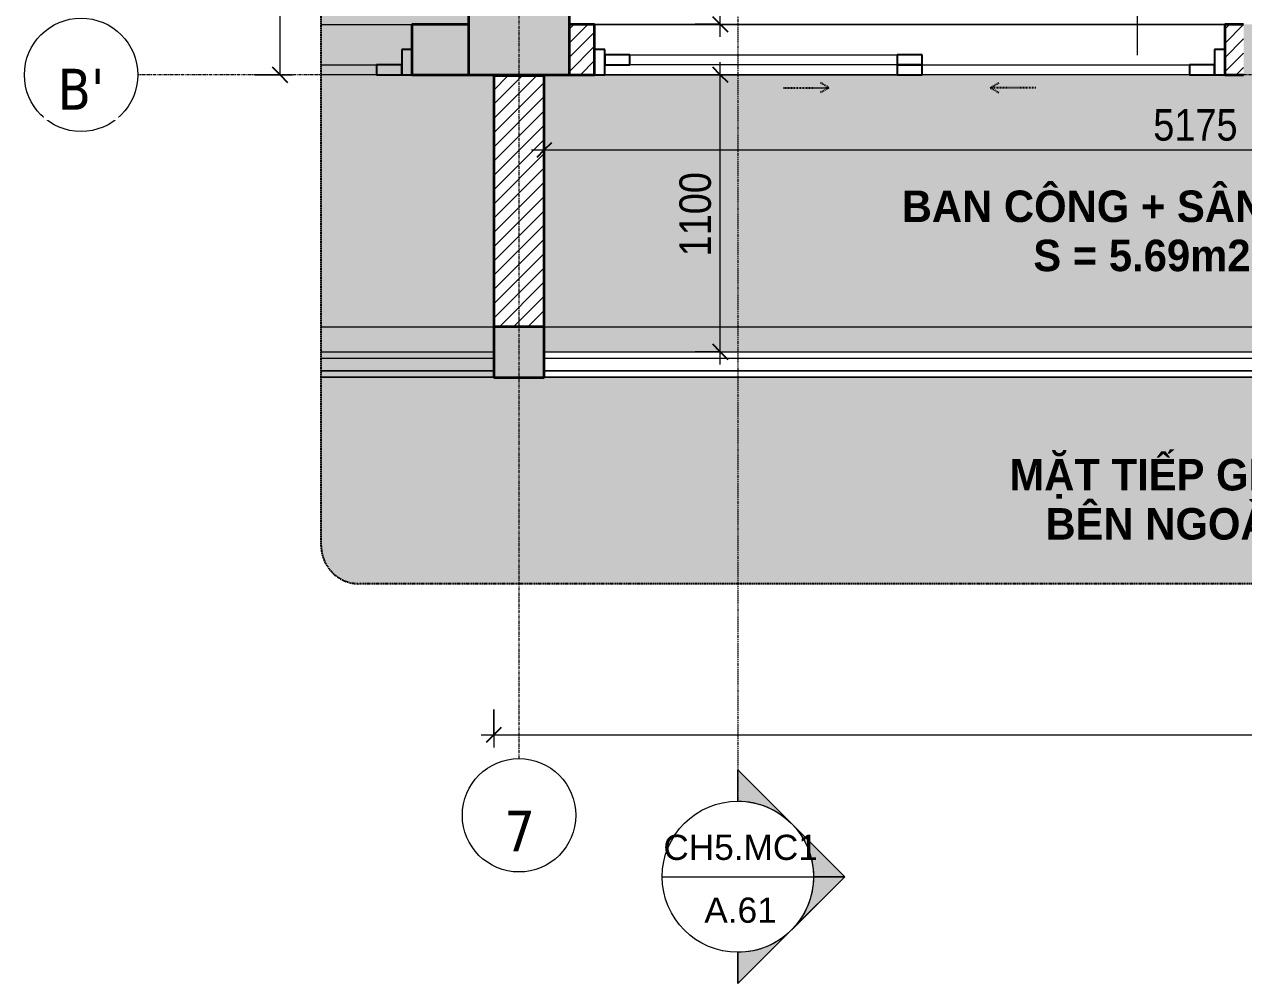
# Model space of a CAD drawing. Header units: millimetres. Extents: x 67190 to 250421, y 542 to 78637.
# Drawn here: x 67190 to 72028, y 20930 to 24737 of the extents above; entities that cross this region are included whole.
import ezdxf

# ---------------------------------------------------------------- set-up
doc = ezdxf.new("R2010")
doc.units = ezdxf.units.MM
for name, pattern in [('Dash', [6, 3, -3]), ('Dash - Tight', [4.5, 3, -1.5]), ('Dash Dot 3_16_', [7.9375, 4.7625, -1.5875, 0, -1.5875]), ('Grid Line', [22.225, 12.7, -3.175, 3.175, -3.175]), ('Hidden', [7.14375, 4.7625, -2.38125])]:
    doc.linetypes.add(name, pattern=pattern)
for name, color, linetype, lineweight in [('0-1', 7, 'Continuous', 5), ('A-ANNO-DIMS', 211, 'Continuous', 9), ('A-ANNO-DIMS-50', 211, 'Continuous', 9), ('A-DETL-GENF-1', 7, 'Continuous', 18), ('A-DETL-GENF-3', 92, 'Dash - Tight', 18), ('A-DETL-GENF-4', 92, 'Hidden', 25), ('A-DETL-GENF-5', 9, 'Continuous', 18), ('A-DETL-MEDM', 33, 'Continuous', 35), ('A-DETL-THIN', 151, 'Continuous', 18), ('A-DOOR', 31, 'Continuous', 18), ('A-DOOR-4', 31, 'Continuous', 25), ('A-DOOR-FRAM', 31, 'Continuous', 25), ('A-DOOR-HDLN', 31, 'Dash', 25), ('A-DOOR-IDEN', 31, 'Continuous', 9), ('A-FLOR', 192, 'Continuous', 18), ('A-FLOR-2', 254, 'Continuous', 18), ('A-FLOR-3', 7, 'Continuous', 18), ('A-FLOR-HRAL', 11, 'Continuous', 18), ('A-WALL', 113, 'Continuous', 18), ('A-WALL-4', 113, 'Continuous', 35), ('A-WALL-PATT-2', 111, 'Continuous', 18), ('G-ANNO-SYMB', 111, 'Continuous', 9), ('G-ANNO-SYMB-1', 111, 'Dash Dot 3_16_', 18), ('G-ANNO-TEXT-1', 7, 'Continuous', 9), ('S-COLS', 52, 'Continuous', 18), ('S-COLS-3', 52, 'Continuous', 5), ('S-GRID-1', 1, 'Grid Line', 9), ('S-GRID-IDEN', 1, 'Continuous', 9)]:
    doc.layers.add(name, color=color, linetype=linetype, lineweight=lineweight)
doc.layers.add('A-DETL-GENF-2', color=7, linetype='Continuous', lineweight=18, transparency=0.2)
doc.styles.add('Arial', font='arial.ttf', dxfattribs={"height": 100})
doc.styles.add('Arial_B', font='arialbd.ttf', dxfattribs={"width": 0.95, "height": 125})
doc.styles.add('Tahoma_B', font='tahomabd.ttf', dxfattribs={"height": 162.5})
doc.styles.add('UTM Avo', font='', dxfattribs={"width": 0.9, "height": 125})
doc.styles.get('UTM Avo').set_extended_font_data('UTM Avo')
doc.dimstyles.new('1_Dim_chi_tiet_2_5', dxfattribs={"dimscale": 304.8, "dimtxt": 124.912619, "dimasz": 0.19685, "dimexe": 0.164042, "dimexo": 0.0625, "dimgap": 0.016404, "dimtad": 1, "dimdec": 0, "dimrnd": 5, "dimzin": 0, "dimdsep": 46, "dimtxsty": 'UTM Avo', "dimblk1": 'OBLIQUE', "dimblk2": 'OBLIQUE', "dimsah": 1, "dimcen": 0.09, "dimdle": 0.164042, "dimazin": 0, "dimtfac": 1, "dimtdec": 4, "dimtix": 1, "dimtmove": 0, "dimatfit": 3, "dimfxl": 0.328084, "dimfxlon": 1, "dimtvp": 1, "dimtolj": 1, "dimtzin": 0, "dimarcsym": 2})
pattern_1 = [(45, (0, 0), (-28.284271, 28.284271), [])]

# ---------------------------------------------------------------- blocks, each defined once
blk = doc.blocks.new('NCV_TKTC_KET CAU_rvt-1-TKCS_CĂN HỘ LOẠI 5 - MẶT BẰNG')
at = {"layer": 'S-COLS-3'}
blk.add_hatch(color=256, dxfattribs=at).paths.add_polyline_path([(69327.6, 24536.9), (69327.6, 24537.4), (69252.6, 24536.9)])
at = {"layer": 'A-FLOR'}
for p, q in [((68367.6, 23336.9), (69052.1, 23336.9)), ((69252.6, 23336.9), (74427.6, 23336.9))]:
    blk.add_line(p, q, dxfattribs=at)
at = {"layer": 'S-COLS'}
for p, q in [((68977.6, 24536.9), (69052.6, 24536.9)), ((69052.6, 24536.9), (69327.6, 24536.9))]:
    blk.add_line(p, q, dxfattribs=at)
blk = doc.blocks.new('NCV_TKTC_TANG 1_rvt-1-TKCS_CĂN HỘ LOẠI 5 - MẶT BẰNG')
at = {"layer": 'A-FLOR-2'}
for p, q in [((68367.6, 24736.9), (68727.6, 24736.9)), ((69052.6, 23536.9), (69052.6, 24536.9)), ((68367.6, 23536.9), (69052.6, 23536.9))]:
    blk.add_line(p, q, dxfattribs=at)
at = {"layer": 'A-FLOR-3'}
for p, q in [((69452.6, 24736.9), (71952.6, 24736.9)), ((71952.6, 24736.9), (69452.6, 24736.9)), ((69252.6, 24536.9), (69252.6, 24532.4)), ((69492.6, 24536.9), (70652.6, 24536.9)), ((69252.6, 23536.9), (74427.1, 23536.9))]:
    blk.add_line(p, q, dxfattribs=at)
blk = doc.blocks.new('DEG_02-DEG_03 - DEG_02-2500x2400mm-CỬA ĐI 02 CÁNH TRƯỢT-625766-TKCS_CĂN HỘ LOẠI 5 - MẶT BẰNG')
at = {"layer": 'A-DOOR'}
for p, q in [((-1110, 100), (-890, 100)), ((-890, 60), (-1110, 60))]:
    blk.add_line(p, q, dxfattribs=at)
at = {"layer": 'A-DOOR-4'}
for p, q in [((-1110, 100), (-1210, 100)), ((-1210, 100), (-1210, 60)), ((-1110, 60), (-1110, 100)), ((-1210, 60), (-1110, 60))]:
    blk.add_line(p, q, dxfattribs=at)
at = {"layer": 'A-DOOR-FRAM'}
for p, q in [((-1210, 100), (-1250, 100)), ((-1210, 0), (-1210, 100)), ((-1250, 0), (-1210, 0))]:
    blk.add_line(p, q, dxfattribs=at)
blk = doc.blocks.new('DEG_02-DEG_03 - DEG_02-2500x2400mm-CỬA ĐI 02 CÁNH TRƯỢT-V1-TKCS_CĂN HỘ LOẠI 5 - MẶT BẰNG')
at = {"layer": 'A-DOOR'}
for p, q in [((-1110, 100), (-50, 100)), ((-50, 60), (-1110, 60)), ((50, 60), (1110, 60)), ((1110, 20), (50, 20))]:
    blk.add_line(p, q, dxfattribs=at)
at = {"layer": 'A-DOOR-4'}
for p, q in [((-1110, 100), (-1210, 100)), ((-1210, 100), (-1210, 60)), ((-1110, 60), (-1110, 100)), ((50, 100), (-50, 100)), ((-50, 100), (-50, 60)), ((50, 60), (50, 100)), ((-1210, 60), (-1110, 60)), ((50, 60), (-50, 60)), ((-50, 60), (-50, 20)), ((-50, 60), (50, 60)), ((50, 20), (50, 60)), ((1210, 60), (1110, 60)), ((1110, 60), (1110, 20)), ((1210, 20), (1210, 60)), ((-50, 20), (50, 20)), ((1110, 20), (1210, 20))]:
    blk.add_line(p, q, dxfattribs=at)
at = {"layer": 'A-DOOR-FRAM'}
for p, q in [((-1210, 100), (-1250, 100)), ((-1210, 0), (-1210, 100)), ((1250, 100), (1210, 100)), ((1210, 100), (1210, 0)), ((-1250, 0), (-1210, 0)), ((1210, 0), (1250, 0))]:
    blk.add_line(p, q, dxfattribs=at)
at = {"layer": 'A-DOOR-HDLN'}
for p, q in [((-500.4, 151.1), (-320.4, 151.1)), ((-320.4, 151.1), (-355, 171.1)), ((-320.4, 151.1), (-355, 131.1)), ((320.4, 151.1), (355, 171.1)), ((320.4, 151.1), (355, 131.1)), ((500.4, 151.1), (320.4, 151.1))]:
    blk.add_line(p, q, dxfattribs=at)
blk = doc.blocks.new('Top Rail Type - Top Rail_Internal_-1602713-TKCS_CĂN HỘ LOẠI 5 - MẶT BẰNG')
at = {"layer": 'A-FLOR-HRAL'}
for p, q in [((68367.6, 23412.4), (69052.6, 23412.4)), ((69052.6, 23412.4), (69052.6, 23362.4)), ((69052.6, 23362.4), (68367.6, 23362.4))]:
    blk.add_line(p, q, dxfattribs=at)
blk = doc.blocks.new('Top Rail Type - Top Rail_Internal_-V8-TKCS_CĂN HỘ LOẠI 5 - MẶT BẰNG')
at = {"layer": 'A-FLOR-HRAL'}
for p, q in [((68367.6, 23412.4), (69052.6, 23412.4)), ((69052.6, 23412.4), (69052.6, 23362.4)), ((68367.6, 23362.4), (69052.6, 23362.4))]:
    blk.add_line(p, q, dxfattribs=at)
blk = doc.blocks.new('Top Rail Type - Top Rail_Internal_-1602733-TKCS_CĂN HỘ LOẠI 5 - MẶT BẰNG')
at = {"layer": 'A-FLOR-HRAL'}
for p, q in [((69252.6, 23412.4), (74427.6, 23412.4)), ((74427.6, 23362.4), (69252.6, 23362.4))]:
    blk.add_line(p, q, dxfattribs=at)
blk = doc.blocks.new('Top Rail Type - Top Rail_Internal_-V9-TKCS_CĂN HỘ LOẠI 5 - MẶT BẰNG')
at = {"layer": 'A-FLOR-HRAL'}
for p, q in [((69252.6, 23412.4), (74427.6, 23412.4)), ((69252.6, 23362.4), (74427.6, 23362.4))]:
    blk.add_line(p, q, dxfattribs=at)
blk = doc.blocks.new('BORDER VIEW - BORDER VIEW-2588524-TKCS_CĂN HỘ LOẠI 5 - MẶT BẰNG')
at = {"layer": 'A-DETL-GENF-4'}
for p, q in [((0, 150), (0, 11676.4)), ((9679.7, 0), (150, 0))]:
    blk.add_line(p, q, dxfattribs=at)
blk.add_arc((150, 150), 150, 180, 270, dxfattribs=at)
blk = doc.blocks.new('Grid - M_Grid Head - Circle-353313-TKCS_CĂN HỘ LOẠI 5 - MẶT BẰNG')
at = {"layer": 'S-GRID-IDEN'}
blk.add_circle((0, 0), 4.5, dxfattribs=at)
blk = doc.blocks.new('DIMBLOCK5-TKCS_CĂN HỘ LOẠI 5 - MẶT BẰNG')
at = {"layer": 'A-ANNO-DIMS-50'}
for p, q in [((69951.2, 24687.4), (69951.2, 33387.4)), ((69851.2, 33337.4), (70001.2, 33337.4)), ((69951.2, 33337.4), (69851.2, 33337.4)), ((69851.2, 24737.4), (70001.2, 24737.4)), ((69951.2, 24737.4), (69851.2, 24737.4))]:
    blk.add_line(p, q, dxfattribs=at)
at = {"layer": 'A-ANNO-DIMS-50', "lineweight": 25}
for p, q in [((69951.2, 33337.4), (69921.2, 33367.4)), ((69951.2, 33337.4), (69981.2, 33307.4)), ((69951.2, 24737.4), (69921.2, 24767.4)), ((69951.2, 24737.4), (69981.2, 24707.4))]:
    blk.add_line(p, q, dxfattribs=at)
at = {"layer": 'A-ANNO-DIMS-50', "color": 0, "insert": (69788.9, 28866.2), "char_height": 125, "width": 410.824, "attachment_point": 1, "rotation": 90, "line_spacing_factor": 1.110334, "style": 'UTM Avo'}
blk.add_mtext('8600', dxfattribs=at)
blk = doc.blocks.new('_Oblique')
at = {"color": 0, "linetype": 'ByBlock', "lineweight": -2}
blk.add_line((-0.5, -0.5), (0.5, 0.5), dxfattribs=at)
blk = doc.blocks.new('DIMBLOCK17-TKCS_CĂN HỘ LOẠI 5 - MẶT BẰNG')
at = {"layer": 'A-ANNO-DIMS-50'}
for p, q in [((69951.2, 23387.4), (69951.2, 24587.4)), ((69851.2, 24537.4), (70001.2, 24537.4)), ((69951.2, 24537.4), (69851.2, 24537.4)), ((69851.2, 23437.4), (70001.2, 23437.4)), ((69951.2, 23437.4), (69851.2, 23437.4))]:
    blk.add_line(p, q, dxfattribs=at)
at = {"layer": 'A-ANNO-DIMS-50', "lineweight": 25}
for p, q in [((69951.2, 24537.4), (69921.2, 24567.4)), ((69951.2, 24537.4), (69981.2, 24507.4)), ((69951.2, 23437.4), (69921.2, 23467.4)), ((69951.2, 23437.4), (69981.2, 23407.4))]:
    blk.add_line(p, q, dxfattribs=at)
at = {"layer": 'A-ANNO-DIMS-50', "color": 0, "insert": (69788.9, 23816.2), "char_height": 125, "width": 410.824, "attachment_point": 1, "rotation": 90, "line_spacing_factor": 1.110334, "style": 'UTM Avo'}
blk.add_mtext('1100', dxfattribs=at)
blk = doc.blocks.new('DIMBLOCK18-TKCS_CĂN HỘ LOẠI 5 - MẶT BẰNG')
at = {"layer": 'A-ANNO-DIMS-50'}
for p, q in [((69252.6, 24338.6), (69252.6, 24188.6)), ((69252.6, 24238.6), (69252.6, 24338.6)), ((74427.6, 24338.6), (74427.6, 24188.6)), ((74427.6, 24238.6), (74427.6, 24338.6)), ((69202.6, 24238.6), (74477.6, 24238.6))]:
    blk.add_line(p, q, dxfattribs=at)
at = {"layer": 'A-ANNO-DIMS-50', "lineweight": 25}
for p, q in [((69252.6, 24238.6), (69222.6, 24208.6)), ((69252.6, 24238.6), (69282.6, 24268.6)), ((74427.6, 24238.6), (74397.6, 24208.6)), ((74427.6, 24238.6), (74457.6, 24268.6))]:
    blk.add_line(p, q, dxfattribs=at)
at = {"layer": 'A-ANNO-DIMS-50', "color": 0, "insert": (71668.9, 24400.9), "char_height": 125, "width": 410.824, "attachment_point": 1, "line_spacing_factor": 1.110334, "style": 'UTM Avo'}
blk.add_mtext('5175', dxfattribs=at)
blk = doc.blocks.new('DIMBLOCK31-TKCS_CĂN HỘ LOẠI 5 - MẶT BẰNG')
at = {"layer": 'A-ANNO-DIMS-50'}
for p, q in [((68204.1, 24536.9), (68204.1, 33586.9)), ((68104.1, 33536.9), (68254.1, 33536.9)), ((68204.1, 33536.9), (68104.1, 33536.9)), ((68104.1, 24536.9), (68254.1, 24536.9)), ((68204.1, 24536.9), (68104.1, 24536.9))]:
    blk.add_line(p, q, dxfattribs=at)
at = {"layer": 'A-ANNO-DIMS-50', "lineweight": 25}
for p, q in [((68204.1, 33536.9), (68174.1, 33566.9)), ((68204.1, 33536.9), (68234.1, 33506.9)), ((68204.1, 24536.9), (68174.1, 24566.9)), ((68204.1, 24536.9), (68234.1, 24506.9))]:
    blk.add_line(p, q, dxfattribs=at)
at = {"layer": 'A-ANNO-DIMS-50', "color": 0, "insert": (68041.7, 28865.8), "char_height": 125, "width": 410.824, "attachment_point": 1, "rotation": 90, "line_spacing_factor": 1.110334, "style": 'UTM Avo'}
blk.add_mtext('9000', dxfattribs=at)
blk = doc.blocks.new('DIMBLOCK32-TKCS_CĂN HỘ LOẠI 5 - MẶT BẰNG')
at = {"layer": 'A-ANNO-DIMS-50'}
for p, q in [((69052.6, 22017.7), (69052.6, 21867.7)), ((69052.6, 21917.7), (69052.6, 22017.7)), ((77452.6, 22017.7), (77452.6, 21867.7)), ((77452.6, 21917.7), (77452.6, 22017.7)), ((69002.6, 21917.7), (77502.6, 21917.7))]:
    blk.add_line(p, q, dxfattribs=at)
at = {"layer": 'A-ANNO-DIMS-50', "lineweight": 25}
for p, q in [((69052.6, 21917.7), (69022.6, 21887.7)), ((69052.6, 21917.7), (69082.6, 21947.7)), ((77452.6, 21917.7), (77422.6, 21887.7)), ((77452.6, 21917.7), (77482.6, 21947.7))]:
    blk.add_line(p, q, dxfattribs=at)
at = {"layer": 'A-ANNO-DIMS-50', "color": 0, "insert": (73081.4, 22080.1), "char_height": 125, "width": 410.824, "attachment_point": 1, "line_spacing_factor": 1.110334, "style": 'UTM Avo'}
blk.add_mtext('8400', dxfattribs=at)
blk = doc.blocks.new('Section - M_Section Head - Filled-352373-TKCS_CĂN HỘ LOẠI 5 - MẶT BẰNG')
at = {"layer": 'G-ANNO-SYMB'}
h = blk.add_hatch(color=256, dxfattribs=at)
edge = h.paths.add_edge_path()
edge.add_line((-6, 8.485), (-6, 6))
edge.add_arc((-6, 0), 6, 90, 135)
edge.add_line((-10.243, 4.243), (-6, 8.485))
h = blk.add_hatch(color=256, dxfattribs=at)
edge = h.paths.add_edge_path()
edge.add_line((-6, 8.485), (-1.757, 4.243))
edge.add_arc((-6, 0), 6, 45, 90)
edge.add_line((-6, 6), (-6, 8.485))
h = blk.add_hatch(color=256, dxfattribs=at)
edge = h.paths.add_edge_path()
edge.add_line((-14.485, 0), (-10.243, 4.243))
edge.add_arc((-6, 0), 6, 135, 180)
edge.add_line((-12, 0), (-14.485, 0))
h = blk.add_hatch(color=256, dxfattribs=at)
edge = h.paths.add_edge_path()
edge.add_line((2.485, 0), (0, 0))
edge.add_arc((-6, 0), 6, 360, 405)
edge.add_line((-1.757, 4.243), (2.485, 0))
for p, q in [((-6, 8.485), (-14.485, 0)), ((-6, 8.485), (-10.243, 4.243)), ((-6, 8.485), (2.485, 0)), ((-6, 6), (-6, 8.485)), ((-6, 8.485), (-6, 6)), ((-1.757, 4.243), (-6, 8.485)), ((-10.243, 4.243), (-14.485, 0)), ((2.485, 0), (-1.757, 4.243)), ((-14.485, 0), (-12, 0)), ((0, 0), (2.485, 0)), ((-12, 0), (-14.485, 0)), ((0, 0), (2.485, 0))]:
    blk.add_line(p, q, dxfattribs=at)
for start, end in [(360, 180), (90, 135), (45, 90), (135, 180), (360, 45), (180, 360)]:
    blk.add_arc((-6, 0), 6, start, end, dxfattribs=at)

msp = doc.modelspace()

# ---------------------------------------------------------------- hatches: boundary and pattern name
at = {"layer": 'A-DETL-GENF-1'}
msp.add_hatch(color=256, dxfattribs=at).paths.add_polyline_path([(69252.6, 23437.4), (74427.6, 23437.4), (74427.1, 24537.4), (69252.6, 24536.9), (69252.6, 23536.9)])
at = {"layer": 'A-DETL-GENF-2'}
h = msp.add_hatch(color=256, dxfattribs=at)
h.paths.add_polyline_path([(68517.6, 22517.4), (78047.3, 22517.4), (78086.1, 22522.5), (78122.3, 22537.5), (78153.3, 22561.3), (78177.2, 22592.4), (78192.2, 22628.5), (78197.3, 22667.4), (78197.3, 34193.8), (78192.2, 34232.6), (78177.2, 34268.8), (78153.3, 34299.9), (78122.3, 34323.7), (78086.1, 34338.7), (78047.3, 34343.8), (68517.6, 34343.8), (68478.7, 34338.7), (68442.6, 34323.7), (68411.5, 34299.9), (68387.7, 34268.8), (68372.7, 34232.6), (68367.6, 34193.8), (68367.6, 22667.4), (68372.7, 22628.5), (68387.7, 22592.4), (68411.5, 22561.3), (68442.6, 22537.5), (68478.7, 22522.5)])
h.paths.add_polyline_path([(69252.6, 23335.3), (69052.6, 23335.3), (69052.6, 24536.9), (68952.6, 24537.4), (68952.6, 25536.9), (69052.6, 25536.9), (69052.6, 32235.3), (68977.6, 32235.3), (68977.6, 32236.9), (68927.6, 32236.9), (68927.8, 33537.4), (77527.6, 33536.9), (77527.6, 32536.9), (77452.6, 32536.9), (77452.6, 24536.9), (74627.6, 24536.9), (74627.3, 23336.9), (69252.6, 23336.9)])
h.paths.add_polyline_path([(77302.6, 23336.9), (77102.6, 23337.4), (77102.6, 23536.9), (77302.6, 23536.9), (77302.6, 23337.4)])
h.paths.add_polyline_path([(77950.7, 26746.5), (77938.2, 26748.2), (77926.6, 26753.1), (77916.4, 26761.3), (77908.5, 26772.4), (77904.3, 26783.3), (77902.8, 26795), (77904.5, 26807.4), (77909.4, 26819), (77917.2, 26828.9), (77928.7, 26837.2), (77939.6, 26841.4), (77951.3, 26842.8), (77951.3, 26839.7), (77938.8, 26837.9), (77927.2, 26832.6), (77919.4, 26826.7), (77912.2, 26817.4), (77907.4, 26805.5), (77906, 26795), (77907.8, 26782.5), (77913, 26770.9), (77919.4, 26762.7), (77928.2, 26755.8), (77939.1, 26751.3), (77950.7, 26749.5), (77950.7, 26748.2)])
at = {"layer": 'A-DETL-GENF-5'}
h = msp.add_hatch(dxfattribs=at)
h.set_pattern_fill('FP_2', color=256, style=0, pattern_type=2)
h.set_pattern_definition([(50, (0, 0), (364.3679, -31.8783), [38.1, -419.1]), (355, (0, 0), (-70.4859, 382.1133), [30.48, -335.28]), (100.451, (30.36, -2.66), (293.885, 350.2334), [32.38, -356.18]), (46.184, (0, 101.6), (542.1585, -84.0858), [57.15, -628.65]), (96.636, (45.2, 94.6), (474.805, 494.8554), [48.57, -534.27]), (351.184, (0, 101.6), (474.8102, 494.85), [45.72, -502.92]), (21, (50.8, 76.2), (303.2285, -204.5305), [38.1, -419.1]), (326, (50.8, 76.2), (123.6039, 368.376), [30.48, -335.28]), (71.451, (76.07, 59.16), (426.8341, 163.8427), [32.38, -356.18]), (37.5, (0, 0), (6.17665, 169.11015), [3.353, -327.863, 3.353, -337.007, -336.55]), (37.5, (0, 0), (6.17665, 169.11015), [-671.576, 3.353, -333.197]), (7.5, (0, 0), (133.63888, 200.3615), [3.353, -190.703, 3.353, -320.243, -128.27]), (7.5, (0, 0), (133.63888, 200.3615), [-517.652, 3.353, -124.917]), (327.5, (-113.28, 0), (271.18182, -11.45836), [3.353, -123.647, 3.353, -392.887, -525.78]), (327.5, (-113.28, 0), (271.18182, -11.45836), [-523.24, 3.353, -522.427]), (317.5, (-164.08, 0), (296.2585, 50.85285), [3.353, -161.747, 3.353, -259.791, -373.38]), (317.5, (-164.08, 0), (296.2585, 50.85285), [-428.244, 3.353, -370.027]), (45, (0, 0), (-125.7236, 125.7236), []), (45, (0, 190.5), (-125.7236, 125.7236), [])])
h.paths.add_polyline_path([(69052.6, 23335.3), (69252.6, 23335.3), (69252.5, 23536.9), (69052.6, 23536.9), (69052.6, 23336.9)])
h.paths.add_polyline_path([(74432.5, 23339), (74627.6, 23339), (74627.6, 23536.9), (74427.6, 23536.9), (74427.6, 23339)])
h.paths.add_polyline_path([(77452.6, 24536.9), (77452.6, 25536.9), (77077.6, 25536.9), (77077.6, 24536.9), (77452.6, 24536.9)])
h.paths.add_polyline_path([(72227.6, 24536.9), (72227.6, 24737.4), (72027.6, 24736.9), (72027.6, 24536.9), (72127.6, 24536.9)])
h.paths.add_polyline_path([(69252.6, 24537.4), (69352.6, 24537.4), (69352.6, 25536.9), (68952.6, 25536.9), (68952.6, 24537.4), (69052.6, 24537.4)])
h.paths.add_polyline_path([(74520, 24538.6), (74627.6, 24538.6), (74627.6, 24737.4), (74427.6, 24736.9), (74427.6, 24538.6)])
h.paths.add_polyline_path([(77452.6, 28386.9), (77452.6, 28886.9), (77252.6, 28886.9), (77252.6, 28386.9)])
h.paths.add_polyline_path([(74542.1, 28836.9), (74627.6, 28836.9), (74627.6, 29036.9), (74527.6, 29036.9), (74527.6, 28836.9)])
h.paths.add_polyline_path([(72027.6, 28836.9), (72127.6, 28836.9), (72127.6, 29036.9), (72027.6, 29036.9)])
h.paths.add_polyline_path([(69052.6, 28836.9), (69252.6, 28836.9), (69252.6, 29036.9), (69052.6, 29036.9)])
h.paths.add_polyline_path([(77452.6, 30436.9), (77452.6, 30836.9), (77252.6, 30836.9), (77252.6, 30436.9)])
h.paths.add_polyline_path([(73627.6, 31136.9), (73627.6, 31236.9), (73427.6, 31236.9), (73427.6, 31136.9)])
h.paths.add_polyline_path([(69377.6, 32236.9), (69377.6, 33537.4), (68927.6, 33536.9), (68927.6, 32236.9), (69252.6, 32236.9)])
h.paths.add_polyline_path([(77527.6, 32536.9), (77527.6, 33536.9), (77177.6, 33536.9), (77177.6, 32536.9), (77452.6, 32536.9)])
h.paths.add_polyline_path([(74056.9, 33336.9), (74252.9, 33336.9), (74252.9, 33536.9), (74052.9, 33536.9), (74052.9, 33336.9)])
at = {"layer": 'A-WALL-PATT-2'}
h = msp.add_hatch(dxfattribs=at)
h.set_pattern_fill('FP_1', color=256, style=0, pattern_type=2)
h.set_pattern_definition(pattern_1)
h.paths.add_polyline_path([(71952.6, 24536.9), (72027.6, 24537.4), (72027.6, 24736.9), (71952.6, 24736.9), (71952.6, 24537.4)])
h.paths.add_polyline_path([(69452.6, 24536.9), (69452.6, 24736.9), (69352.6, 24736.9), (69352.6, 24537.4), (69352.6, 24536.9)])
h.paths.add_polyline_path([(72227.6, 24536.9), (72627.6, 24537.4), (72627.6, 24736.9), (72227.6, 24736.9), (72227.6, 24537.4)])
h.paths.add_polyline_path([(74211.3, 24536.9), (74427.6, 24537.4), (74427.6, 24736.9), (74027.6, 24736.9), (74027.6, 24536.9)])
h = msp.add_hatch(dxfattribs=at)
h.set_pattern_fill('FP_1', color=256, style=0, pattern_type=2)
h.set_pattern_definition(pattern_1)
h.paths.add_polyline_path([(69252.6, 23536.9), (69252.6, 23536.9), (69252.6, 24532.4), (69052.6, 24532.4), (69052.6, 23536.9), (69252.5, 23536.9)])

# ---------------------------------------------------------------- linework, layer by layer
at = {"layer": 'A-DETL-MEDM'}
for p, q in [((68952.6, 25536.9), (68952.6, 24537.4)), ((69352.6, 24537.4), (69352.6, 25536.9)), ((68952.6, 24537.4), (69352.6, 24537.4)), ((69252.6, 23536.9), (69052.6, 23536.9)), ((69052.6, 23536.9), (69052.6, 23335.3)), ((69252.6, 23335.3), (69252.6, 23536.9)), ((69052.6, 23335.3), (69252.6, 23335.3))]:
    msp.add_line(p, q, dxfattribs=at)
at = {"layer": 'A-DETL-THIN'}
for p, q in [((69052.6, 24536.9), (68977.6, 24536.9)), ((69052.6, 23337.4), (69052.6, 24536.9)), ((69252.6, 24537.4), (69252.6, 23536.9)), ((72027.6, 24537.4), (69352.6, 24537.4)), ((69252.6, 23437.4), (74427.6, 23437.4)), ((74627.6, 23337.4), (69252.6, 23337.4))]:
    msp.add_line(p, q, dxfattribs=at)
at = {"layer": 'A-DOOR-IDEN'}
msp.add_line((71605.9, 24614.6), (71605.9, 24912.8), dxfattribs=at)
at = {"layer": 'A-WALL'}
for p, q in [((68367.6, 24736.9), (68727.6, 24736.9)), ((69452.6, 24736.9), (71952.6, 24736.9)), ((70652.6, 24536.9), (69492.6, 24536.9)), ((68367.6, 23437.4), (69052.6, 23437.4)), ((69252.6, 23437.4), (74427.6, 23437.4)), ((69052.6, 23337.4), (68367.6, 23337.4)), ((74427.6, 23337.4), (69252.6, 23337.4))]:
    msp.add_line(p, q, dxfattribs=at)
at = {"layer": 'A-WALL-4'}
for p, q in [((68952.6, 24736.9), (68727.6, 24736.9)), ((68727.6, 24736.9), (68727.6, 24536.9)), ((69452.6, 24736.9), (69352.6, 24736.9)), ((69452.6, 24536.9), (69452.6, 24736.9)), ((72027.6, 24736.9), (71952.6, 24736.9)), ((71952.6, 24736.9), (71952.6, 24536.9)), ((68727.6, 24536.9), (68977.6, 24536.9)), ((69052.6, 24532.4), (69052.6, 23536.9)), ((69252.6, 24532.4), (69052.6, 24532.4)), ((69252.6, 23536.9), (69252.6, 24532.4)), ((69327.6, 24536.9), (69452.6, 24536.9)), ((71952.6, 24536.9), (72027.6, 24536.9))]:
    msp.add_line(p, q, dxfattribs=at)
at = {"layer": 'G-ANNO-SYMB'}
msp.add_line((69720.8, 21354.4), (70320.8, 21354.4), dxfattribs=at)
at = {"layer": 'G-ANNO-SYMB-1'}
msp.add_line((70020.8, 35327.6), (70020.8, 21654.4), dxfattribs=at)
at = {"layer": 'S-GRID-1'}
for p, q in [((69152.6, 23073.3), (69152.6, 33897.8)), ((68889.8, 24536.9), (67639.8, 24536.9)), ((77793.5, 24536.9), (68889.8, 24536.9)), ((69152.6, 21823.3), (69152.6, 23073.3))]:
    msp.add_line(p, q, dxfattribs=at)

# ---------------------------------------------------------------- block references
at = {"layer": '0-1'}
for name in ['NCV_TKTC_KET CAU_rvt-1-TKCS_CĂN HỘ LOẠI 5 - MẶT BẰNG', 'NCV_TKTC_TANG 1_rvt-1-TKCS_CĂN HỘ LOẠI 5 - MẶT BẰNG']:
    msp.add_blockref(name, (0, 0), dxfattribs=at)
at = {"layer": 'A-DETL-GENF-3'}
msp.add_blockref('BORDER VIEW - BORDER VIEW-2588524-TKCS_CĂN HỘ LOẠI 5 - MẶT BẰNG', (68367.6, 22517.4), dxfattribs=at)
at = {"layer": 'A-DOOR', "rotation": 180}
for name, p in [('DEG_02-DEG_03 - DEG_02-2500x2400mm-CỬA ĐI 02 CÁNH TRƯỢT-625766-TKCS_CĂN HỘ LOẠI 5 - MẶT BẰNG', (67477.6, 24636.9)), ('DEG_02-DEG_03 - DEG_02-2500x2400mm-CỬA ĐI 02 CÁNH TRƯỢT-V1-TKCS_CĂN HỘ LOẠI 5 - MẶT BẰNG', (70702.6, 24636.9))]:
    msp.add_blockref(name, p, dxfattribs=at)
at = {"layer": 'A-FLOR-HRAL'}
for name in ['Top Rail Type - Top Rail_Internal_-1602713-TKCS_CĂN HỘ LOẠI 5 - MẶT BẰNG', 'Top Rail Type - Top Rail_Internal_-V8-TKCS_CĂN HỘ LOẠI 5 - MẶT BẰNG', 'Top Rail Type - Top Rail_Internal_-1602733-TKCS_CĂN HỘ LOẠI 5 - MẶT BẰNG', 'Top Rail Type - Top Rail_Internal_-V9-TKCS_CĂN HỘ LOẠI 5 - MẶT BẰNG']:
    msp.add_blockref(name, (0, 0), dxfattribs=at)
at = {"layer": 'G-ANNO-SYMB', "extrusion": (0, 0, -1), "xscale": 49.99999999999998, "yscale": 49.99999999999998, "zscale": 49.99999999999998, "rotation": 90.00000000000053}
msp.add_blockref('Section - M_Section Head - Filled-352373-TKCS_CĂN HỘ LOẠI 5 - MẶT BẰNG', (-70020.8, 21654.4), dxfattribs=at)
at = {"layer": 'S-GRID-IDEN', "xscale": 49.99999999999998, "yscale": 49.99999999999998, "zscale": 49.99999999999998, "rotation": 89.99999999999984}
msp.add_blockref('Grid - M_Grid Head - Circle-353313-TKCS_CĂN HỘ LOẠI 5 - MẶT BẰNG', (67414.8, 24536.9), dxfattribs=at)
at = {"layer": 'S-GRID-IDEN', "xscale": 49.99999999999998, "yscale": 49.99999999999998, "zscale": 49.99999999999998}
msp.add_blockref('Grid - M_Grid Head - Circle-353313-TKCS_CĂN HỘ LOẠI 5 - MẶT BẰNG', (69152.6, 21598.3), dxfattribs=at)

# ---------------------------------------------------------------- texts
at = {"layer": 'G-ANNO-SYMB', "char_height": 100, "attachment_point": 5, "line_spacing_factor": 0.936439, "style": 'Arial'}
for s, insert, width in [('\\pt635,1270,1905,2540,3175,3810,4445,5080,5715,6350,6985,7620,8255,8890,9525,10160,10795,11430,12065,12700,13335,13970,14605,15240,15875,16510,17145,17780,18415,19050,19685,20320;CH5.MC1', (70031.7, 21470.4), 625), ('\\pt635,1270,1905,2540,3175,3810,4445,5080,5715,6350,6985,7620,8255,8890,9525,10160,10795,11430,12065,12700,13335,13970,14605,15240,15875,16510,17145,17780,18415,19050,19685,20320;A.61', (70031.4, 21221), 297.5)]:
    msp.add_mtext(s, dxfattribs=dict(at, insert=insert, width=width))
at = {"layer": 'G-ANNO-TEXT-1', "char_height": 125, "attachment_point": 5, "line_spacing_factor": 0.936439, "style": 'Arial_B'}
for s, insert, width in [('\\pt570,1140,1710,2280,2850,3420,3990,4560,5130,5700,6270,6840,7410,7980,8550,9120,9690,10260,10830,11400,11970,12540,13110,13680,14250,14820,15390,15960,16530,17100,17670,18240;BAN CÔNG + SÂN PHƠI\\PS = 5.69m2', (71624.2, 23916.8), 1988.825), ('\\pt570,1140,1710,2280,2850,3420,3990,4560,5130,5700,6270,6840,7410,7980,8550,9120,9690,10260,10830,11400,11970,12540,13110,13680,14250,14820,15390,15960,16530,17100,17670,18240;MẶT TIẾP GIÁP\\PBÊN NGOÀI', (71711, 22851.5), 1423.575)]:
    msp.add_mtext(s, dxfattribs=dict(at, insert=insert, width=width))

# ---------------------------------------------------------------- dimensions: what is measured, and where the dimension line sits
at = {"layer": 'A-ANNO-DIMS'}
for base, p1, p2, override, picture, middle in [((68204.1, 33536.9), (68104.1, 24536.9), (68104.1, 33536.9), {"dimpost": '<>', "dimfxl": 9000}, 'DIMBLOCK31-TKCS_CĂN HỘ LOẠI 5 - MẶT BẰNG', (68134.4, 29036.9)), ((69951.2, 33337.4), (69851.2, 24737.4), (69851.2, 33337.4), {"dimpost": '<>', "dimfxl": 8600}, 'DIMBLOCK5-TKCS_CĂN HỘ LOẠI 5 - MẶT BẰNG', (69881.6, 29037.4)), ((69951.2, 24537.4), (69851.2, 23437.4), (69851.2, 24537.4), {"dimpost": '<>', "dimfxl": 1100}, 'DIMBLOCK17-TKCS_CĂN HỘ LOẠI 5 - MẶT BẰNG', (69881.6, 23987.4))]:
    dim = msp.add_linear_dim(base=base, p1=p1, p2=p2, angle=90, dimstyle='1_Dim_chi_tiet_2_5', override=override, dxfattribs=at)
    dim.commit()
    dim.dimension.update_dxf_attribs({"geometry": picture, "text_midpoint": middle})
for base, p1, p2, override, picture, middle in [((74427.6, 24238.6), (69252.6, 24338.6), (74427.6, 24338.6), {"dimpost": '<>', "dimfxl": 5175}, 'DIMBLOCK18-TKCS_CĂN HỘ LOẠI 5 - MẶT BẰNG', (71840.1, 24307.2)), ((77452.6, 21917.7), (69052.6, 22017.7), (77452.6, 22017.7), {"dimpost": '<>', "dimfxl": 8399.928669}, 'DIMBLOCK32-TKCS_CĂN HỘ LOẠI 5 - MẶT BẰNG', (73252.6, 21987.4))]:
    dim = msp.add_linear_dim(base=base, p1=p1, p2=p2, dimstyle='1_Dim_chi_tiet_2_5', override=override, dxfattribs=at)
    dim.commit()
    dim.dimension.update_dxf_attribs({"geometry": picture, "text_midpoint": middle})

# ---------------------------------------------------------------- next in the draw order: texts
at = {"layer": 'S-GRID-IDEN', "char_height": 162.5, "attachment_point": 5, "line_spacing_factor": 0.996129, "style": 'Tahoma_B', "bg_fill": 3, "box_fill_scale": 1.25, "bg_fill_color": 256, "bg_fill_true_color": 13158600, "bg_fill_transparency": 0}
for s, insert, width in [("\\pt634.99962,1269.99925,1905.0005,2540.00013,3174.99975,3809.99937,4445.00062,5080.00025,5714.99987,6349.9995,6985.00075,7620.00037,8255,8889.99962,9524.99925,10160.0005,10795.00013,11429.99975,12064.99938,12700.00063,13335.00025,13969.99988,14604.9995,15240.00075,15875.00038,16510,17144.99963,17779.99925,18415.0005,19050.00013,19684.99975,20319.99938;B'", (67414.3, 24479.7), 215), ('\\pt634.99962,1269.99925,1905.0005,2540.00013,3174.99975,3809.99937,4445.00062,5080.00025,5714.99987,6349.9995,6985.00075,7620.00037,8255,8889.99962,9524.99925,10160.0005,10795.00013,11429.99975,12064.99938,12700.00063,13335.00025,13969.99988,14604.9995,15240.00075,15875.00038,16510,17144.99963,17779.99925,18415.0005,19050.00013,19684.99975,20319.99938;7', (69154.9, 21535.9), 145.5)]:
    msp.add_mtext(s, dxfattribs=dict(at, insert=insert, width=width))

doc.saveas('drawing.dxf')
